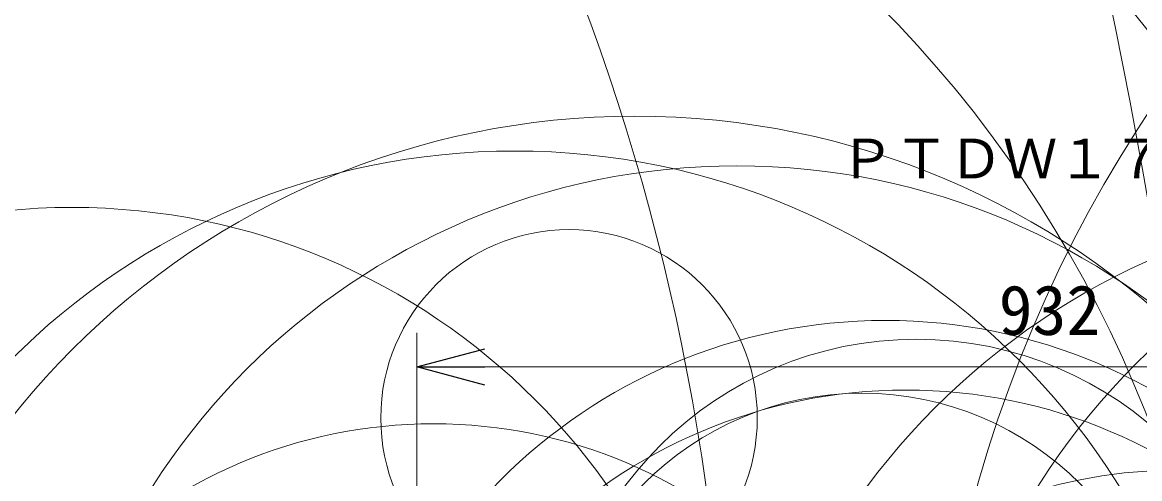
# Model space of a CAD drawing. Units: millimetres, scale not verified. Extents: x -8290 to 8338, y -215 to 16646.
# Drawn here: x -9.53 to 31.61, y 35.9 to 52.68 of the extents above; entities that cross this region are included whole.
import ezdxf
from ezdxf.enums import TextEntityAlignment as Align

# ---------------------------------------------------------------- set-up
doc = ezdxf.new("R2010")
doc.units = ezdxf.units.MM
doc.header["$LTSCALE"] = 0.125
doc.layers.add('0-0_0', color=7, linetype='Continuous')
doc.layers.add('0-3_TOUROKU', color=7, linetype='Continuous')
doc.layers.add('0-4_SUNPO', color=3, linetype='Continuous', lineweight=18)
doc.layers.add('0-5_GAIKEI', color=1, linetype='Continuous', lineweight=18)
doc.styles.add('ＭＳ ゴシック', font='')
doc.styles.get('ＭＳ ゴシック').set_extended_font_data('MS Gothic')

# ---------------------------------------------------------------- blocks, each defined once
blk = doc.blocks.new('_Open30')
at = {"layer": '0-0_0'}
blk.add_line((0, 0), (-1, 0), dxfattribs=at)
blk.add_lwpolyline([(-1, 0.26795), (0, 0), (-1, -0.26795)], dxfattribs=at)
blk = doc.blocks.new('D1')
at = {"layer": '0-4_SUNPO'}
for p, q in [((69.5488, 91.2537), (69.5488, 102.7586)), ((72.0488, 101.5086), (113.6488, 101.5086))]:
    blk.add_line(p, q, dxfattribs=at)
at = {"layer": '0-4_SUNPO', "xscale": 2.5, "yscale": 2.5, "rotation": 180}
blk.add_blockref('_Open30', (69.5488, 101.5086), dxfattribs=at)
at = {"layer": '0-4_SUNPO', "color": 7, "style": 'ＭＳ ゴシック'}
blk.add_text('932', height=1.833, dxfattribs=at).set_placement((90.9738, 102.1336), align=Align.BOTTOM_LEFT)

msp = doc.modelspace()

# ---------------------------------------------------------------- linework, layer by layer
at = {"layer": '0-5_GAIKEI', "color": 7}
for centre, radius in [((23.9884, 8332.6334), 8313.5778), ((19.5125, 1094.2025), 1075.1461), ((10.6, 38.1282), 6.9306)]:
    msp.add_circle(centre, radius, dxfattribs=at)
at = {"layer": '0-5_GAIKEI'}
for centre, radius in [((-187.7733, 7.5236), 223.0212), ((-66.7002, 24.0399), 83.1425), ((72.6037, 22.4365), 48.7745), ((-3.0354, 25.1305), 44.3139), ((-9.1192, 22.2613), 43.975), ((13.0272, 19.9219), 29.3099), ((8.6031, 21.7064), 26.2441), ((49.8962, 21.7004), 26.0551), ((16.7835, 21.8892), 25.5182), ((42.6998, 19.8709), 26.3484), ((-7.7078, 21.7692), 24.1064), ((-27.1264, 22.8884), 20.1188), ((22.2518, 21.6728), 20.0457), ((23.3874, 27.6813), 13.3445), ((23.0027, 19.8229), 19.3339), ((21.3829, 27.7003), 11.3399), ((5.609, 19.6358), 18.2798), ((32.7096, 19.8339), 16.3581)]:
    msp.add_circle(centre, radius, dxfattribs=at)

# ---------------------------------------------------------------- block references
at = {"layer": '0-4_SUNPO'}
msp.add_blockref('D1', (-64.5547, -61.4996), dxfattribs=at)

# ---------------------------------------------------------------- texts
at = {"layer": '0-3_TOUROKU', "style": 'ＭＳ ゴシック'}
msp.add_text('ＰＴＤＷ１７Ｋ２Ｊ+ＥＴＰＦＤ５１０', height=1.466, dxfattribs=at).set_placement((20.5785, 46.5004), align=Align.BOTTOM_LEFT)

doc.saveas('drawing.dxf')
